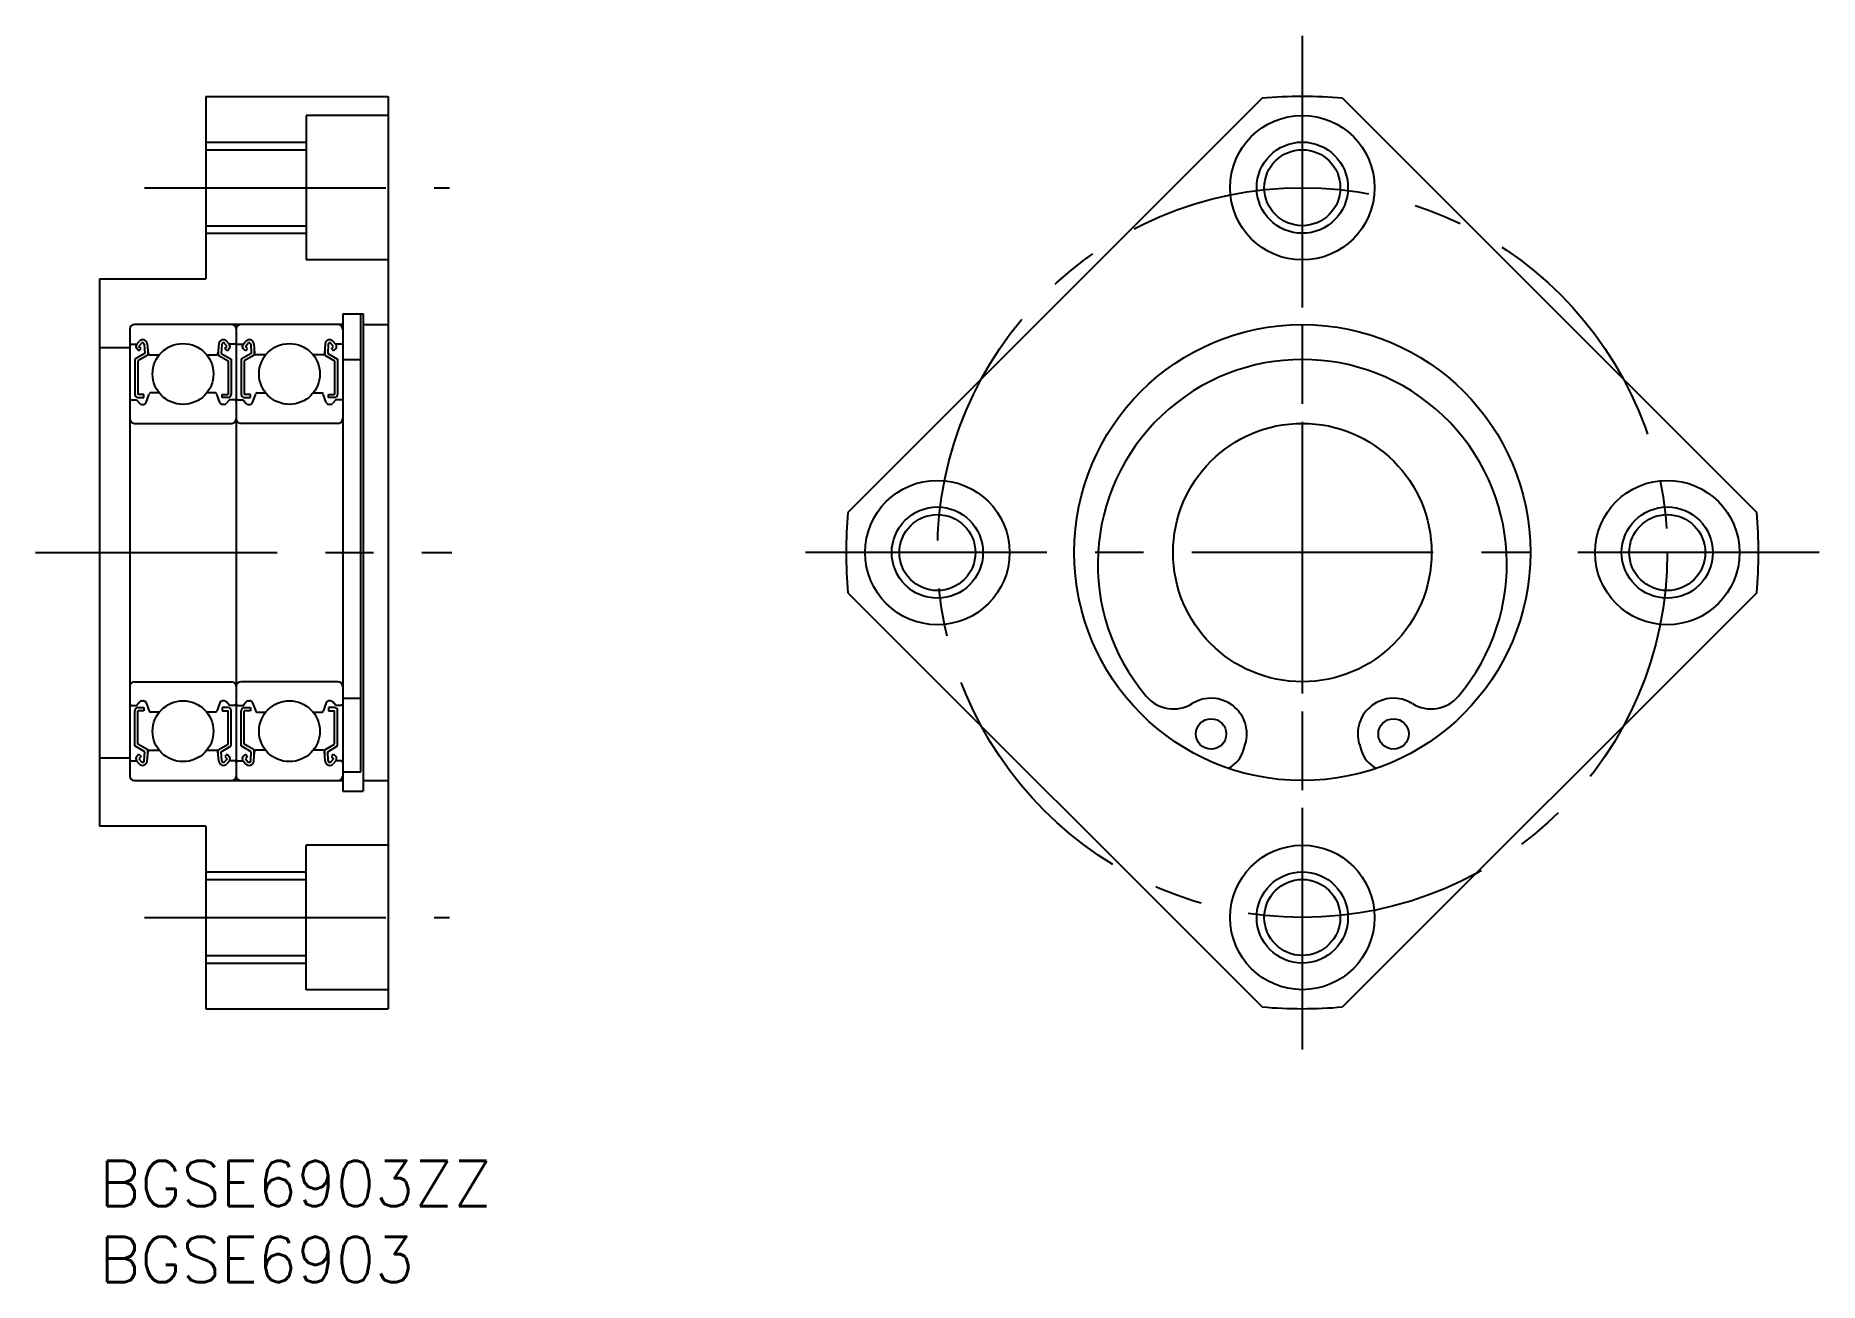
# Model space of a CAD drawing. Extents: x -4 to 113, y -8 to 74.
import ezdxf

# ---------------------------------------------------------------- set-up
doc = ezdxf.new("R2010")
doc.units = 0
doc.header["$LTSCALE"] = 0.5
doc.linetypes.add('CENTER', pattern=[50.8, 31.75, -6.35, 6.35, -6.35])
for name, color, linetype in [('MSM_CENTER', 1, 'CENTER'), ('MSM_CONTINUOUS', 7, 'CONTINUOUS'), ('MSM_NARROW', 5, 'CONTINUOUS'), ('MSM_PART_NUMBER', 7, 'CONTINUOUS')]:
    doc.layers.add(name, color=color, linetype=linetype)
doc.styles.get("Standard").update_dxf_attribs({"font": 'txt.shx', "height": 3, "bigfont": 'bigfont.shx'})

# ---------------------------------------------------------------- blocks, each defined once
blk = doc.blocks.new('*U13')
at = {"layer": 'MSM_PART_NUMBER'}
blk.add_text('BGSE6903ZZ', height=3, dxfattribs=at).set_placement((0, -3))
blk = doc.blocks.new('*U14')
at = {"layer": 'MSM_PART_NUMBER'}
blk.add_text('BGSE6903', height=3, dxfattribs=at).set_placement((0, -8))

msp = doc.modelspace()

# ---------------------------------------------------------------- linework, layer by layer
at = {"layer": 'MSM_CENTER'}
for p, q in [((79.11, 74), (79.11, 6)), ((79.11, 72), (79.11, 8)), ((2.97, 64), (23.03, 64)), ((-4.19, 40), (23.18, 40)), ((113.11, 40), (45.11, 40)), ((2.97, 16), (23.03, 16))]:
    msp.add_line(p, q, dxfattribs=at)
msp.add_circle((79.11, 40), 24, dxfattribs=at)
at = {"layer": 'MSM_CONTINUOUS'}
for p, q in [((7, 70), (7, 58)), ((7, 70), (19, 70)), ((19, 70), (19, 10)), ((76.47, 69.88), (49.23, 42.64)), ((81.75, 69.88), (108.99, 42.64)), ((19, 68.75), (13.6, 68.75)), ((13.6, 68.75), (13.6, 59.25)), ((7, 66.5), (13.6, 66.5)), ((7, 61.5), (13.6, 61.5)), ((19, 59.25), (13.6, 59.25)), ((0, 58), (0, 22)), ((0, 58), (7, 58)), ((16, 55.7), (16, 24.3)), ((16, 55.7), (17.35, 55.7)), ((17.2, 25.58, -1.3), (17.2, 55.7, -1.3)), ((17.35, 55.7), (17.35, 24.3)), ((2, 54.7), (2, 25.3)), ((16, 55), (2.3, 55)), ((9, 54.7), (9, 25.3)), ((17.35, 55), (19, 55)), ((0, 53.5), (2, 53.5)), ((2.1, 53.7), (2.46, 53.7)), ((2.98, 53.1), (2.33, 52.72)), ((2.45, 53.69), (2.62, 53.89)), ((2.6, 53.27), (2.46, 53.42)), ((3.18, 52.98), (2.53, 52.61)), ((2.6, 53.56), (2.77, 53.76)), ((2.74, 53.42), (2.6, 53.56)), ((2.6, 53.27), (2.74, 53.42)), ((2.95, 53.7), (2.98, 53.1)), ((3.15, 53.72), (3.2, 53.09)), ((3.18, 53.35), (3.18, 52.98)), ((3.3, 53), (3.94, 53)), ((7.06, 53), (7.7, 53)), ((7.85, 53.72), (7.8, 53.09)), ((7.82, 53.35), (7.82, 52.98)), ((7.82, 52.98), (8.47, 52.61)), ((8.05, 53.7), (8.02, 53.1)), ((8.02, 53.1), (8.67, 52.72)), ((8.4, 53.56), (8.23, 53.76)), ((8.26, 53.42), (8.4, 53.56)), ((8.4, 53.27), (8.26, 53.42)), ((8.55, 53.69), (8.38, 53.89)), ((8.4, 53.27), (8.54, 53.42)), ((8.9, 53.7), (8.54, 53.7)), ((9.1, 53.7), (9.46, 53.7)), ((9.98, 53.1), (9.33, 52.72)), ((9.45, 53.69), (9.62, 53.89)), ((9.6, 53.27), (9.46, 53.42)), ((10.18, 52.98), (9.53, 52.61)), ((9.6, 53.56), (9.77, 53.76)), ((9.74, 53.42), (9.6, 53.56)), ((9.6, 53.27), (9.74, 53.42)), ((9.95, 53.7), (9.98, 53.1)), ((10.15, 53.72), (10.2, 53.09)), ((10.18, 53.35), (10.18, 52.98)), ((10.94, 53), (10.3, 53)), ((14.7, 53), (14.06, 53)), ((14.85, 53.72), (14.8, 53.09)), ((14.82, 53.35), (14.82, 52.98)), ((14.82, 52.98), (15.47, 52.61)), ((15.05, 53.7), (15.02, 53.1)), ((15.02, 53.1), (15.67, 52.72)), ((15.4, 53.56), (15.23, 53.76)), ((15.26, 53.42), (15.4, 53.56)), ((15.4, 53.27), (15.26, 53.42)), ((15.55, 53.69), (15.38, 53.89)), ((15.4, 53.27), (15.54, 53.42)), ((15.9, 53.7), (15.54, 53.7)), ((2.33, 52.72), (2.33, 50.4)), ((2.53, 52.61), (2.53, 50.4)), ((8.47, 52.61), (8.47, 50.4)), ((8.67, 52.72), (8.67, 50.4)), ((9.33, 52.72), (9.33, 50.4)), ((9.53, 52.61), (9.53, 50.4)), ((15.47, 52.61), (15.47, 50.4)), ((15.67, 52.72), (15.67, 50.4)), ((16, 52.7, -1.3), (17.2, 52.7, -1.3)), ((3.94, 50.5), (3.37, 50.5)), ((7.63, 50.5), (7.06, 50.5)), ((10.37, 50.5), (10.94, 50.5)), ((14.06, 50.5), (14.63, 50.5)), ((2.1, 50.05), (2.45, 50.05)), ((2.45, 50.05), (2.64, 49.82)), ((2.93, 50.4), (2.53, 50.4)), ((2.53, 50.2), (2.93, 50.2)), ((2.79, 49.75), (2.89, 49.75)), ((2.93, 50.2), (2.93, 50.4)), ((3.08, 49.88), (3.28, 50.43)), ((7.92, 49.88), (7.72, 50.43)), ((8.07, 50.2), (8.07, 50.4)), ((8.07, 50.4), (8.47, 50.4)), ((8.47, 50.2), (8.07, 50.2)), ((8.21, 49.75), (8.11, 49.75)), ((8.55, 50.05), (8.36, 49.82)), ((8.9, 50.05), (8.55, 50.05)), ((9.1, 50.05), (9.45, 50.05)), ((9.45, 50.05), (9.64, 49.82)), ((9.93, 50.4), (9.53, 50.4)), ((9.53, 50.2), (9.93, 50.2)), ((9.79, 49.75), (9.89, 49.75)), ((9.93, 50.2), (9.93, 50.4)), ((10.08, 49.88), (10.28, 50.43)), ((14.92, 49.88), (14.72, 50.43)), ((15.07, 50.2), (15.07, 50.4)), ((15.07, 50.4), (15.47, 50.4)), ((15.47, 50.2), (15.07, 50.2)), ((15.21, 49.75), (15.11, 49.75)), ((15.55, 50.05), (15.36, 49.82)), ((15.9, 50.05), (15.55, 50.05)), ((2.3, 48.5), (8.7, 48.5)), ((15.7, 48.5), (9.3, 48.5)), ((49.23, 37.36), (76.47, 10.12)), ((108.99, 37.36), (81.75, 10.12)), ((2.3, 31.5), (8.7, 31.5)), ((15.7, 31.5), (9.3, 31.5)), ((2.1, 29.95), (2.45, 29.95)), ((2.33, 27.28), (2.33, 29.6)), ((2.45, 29.95), (2.64, 30.18)), ((2.53, 29.8), (2.93, 29.8)), ((2.53, 27.39), (2.53, 29.6)), ((2.93, 29.6), (2.53, 29.6)), ((2.79, 30.25), (2.89, 30.25)), ((2.93, 29.8), (2.93, 29.6)), ((3.08, 30.12), (3.28, 29.57)), ((3.94, 29.5), (3.37, 29.5)), ((7.63, 29.5), (7.06, 29.5)), ((7.92, 30.12), (7.72, 29.57)), ((8.07, 29.8), (8.07, 29.6)), ((8.47, 29.8), (8.07, 29.8)), ((8.07, 29.6), (8.47, 29.6)), ((8.21, 30.25), (8.11, 30.25)), ((8.55, 29.95), (8.36, 30.18)), ((8.47, 27.39), (8.47, 29.6)), ((8.9, 29.95), (8.55, 29.95)), ((8.67, 27.28), (8.67, 29.6)), ((9.1, 29.95), (9.45, 29.95)), ((9.33, 27.28), (9.33, 29.6)), ((9.45, 29.95), (9.64, 30.18)), ((9.53, 29.8), (9.93, 29.8)), ((9.53, 27.39), (9.53, 29.6)), ((9.93, 29.6), (9.53, 29.6)), ((9.79, 30.25), (9.89, 30.25)), ((9.93, 29.8), (9.93, 29.6)), ((10.08, 30.12), (10.28, 29.57)), ((10.37, 29.5), (10.94, 29.5)), ((14.06, 29.5), (14.63, 29.5)), ((14.92, 30.12), (14.72, 29.57)), ((15.07, 29.8), (15.07, 29.6)), ((15.47, 29.8), (15.07, 29.8)), ((15.07, 29.6), (15.47, 29.6)), ((15.21, 30.25), (15.11, 30.25)), ((15.55, 29.95), (15.36, 30.18)), ((15.47, 27.39), (15.47, 29.6)), ((15.9, 29.95), (15.55, 29.95)), ((15.67, 27.28), (15.67, 29.6)), ((16, 30.42, -1.3), (17.2, 30.42, -1.3)), ((2.98, 26.9), (2.33, 27.28)), ((3.18, 27.02), (2.53, 27.39)), ((3.18, 26.65), (3.18, 27.02)), ((3.3, 27), (3.94, 27)), ((7.06, 27), (7.7, 27)), ((7.82, 27.02), (8.47, 27.39)), ((7.82, 26.65), (7.82, 27.02)), ((8.02, 26.9), (8.67, 27.28)), ((9.98, 26.9), (9.33, 27.28)), ((10.18, 27.02), (9.53, 27.39)), ((10.18, 26.65), (10.18, 27.02)), ((10.94, 27), (10.3, 27)), ((14.7, 27), (14.06, 27)), ((14.82, 27.02), (15.47, 27.39)), ((14.82, 26.65), (14.82, 27.02)), ((15.02, 26.9), (15.67, 27.28)), ((75.25, 27.01), (75.36, 27.4)), ((82.86, 27.4), (82.98, 27.01)), ((0, 26.5), (2, 26.5)), ((2.1, 26.3), (2.46, 26.3)), ((2.45, 26.31), (2.62, 26.11)), ((2.6, 26.73), (2.46, 26.58)), ((2.6, 26.73), (2.74, 26.58)), ((2.74, 26.58), (2.6, 26.44)), ((2.6, 26.44), (2.77, 26.24)), ((2.95, 26.3), (2.98, 26.9)), ((3.15, 26.28), (3.2, 26.91)), ((7.85, 26.28), (7.8, 26.91)), ((8.05, 26.3), (8.02, 26.9)), ((8.4, 26.44), (8.23, 26.24)), ((8.4, 26.73), (8.26, 26.58)), ((8.26, 26.58), (8.4, 26.44)), ((8.55, 26.31), (8.38, 26.11)), ((8.4, 26.73), (8.54, 26.58)), ((8.9, 26.3), (8.54, 26.3)), ((9.1, 26.3), (9.46, 26.3)), ((9.45, 26.31), (9.62, 26.11)), ((9.6, 26.73), (9.46, 26.58)), ((9.6, 26.73), (9.74, 26.58)), ((9.74, 26.58), (9.6, 26.44)), ((9.6, 26.44), (9.77, 26.24)), ((9.95, 26.3), (9.98, 26.9)), ((10.15, 26.28), (10.2, 26.91)), ((14.85, 26.28), (14.8, 26.91)), ((15.05, 26.3), (15.02, 26.9)), ((15.4, 26.44), (15.23, 26.24)), ((15.4, 26.73), (15.26, 26.58)), ((15.26, 26.58), (15.4, 26.44)), ((15.55, 26.31), (15.38, 26.11)), ((15.4, 26.73), (15.54, 26.58)), ((15.9, 26.3), (15.54, 26.3)), ((2.3, 25), (16, 25)), ((16, 25.58, -1.3), (17.2, 25.58, -1.3)), ((17.35, 25), (19, 25)), ((16, 24.3), (17.35, 24.3)), ((7, 22), (0, 22)), ((7, 22), (7, 10)), ((13.6, 11.25), (13.6, 20.75)), ((19, 20.75), (13.6, 20.75)), ((7, 18.5), (13.6, 18.5)), ((7, 13.5), (13.6, 13.5)), ((19, 11.25), (13.6, 11.25)), ((7, 10), (19, 10))]:
    msp.add_line(p, q, dxfattribs=at)
for centre, radius in [((79.11, 64), 4.75), ((79.11, 64), 2.5), ((79.11, 40), 15), ((5.5, 51.75), 2), ((12.5, 51.75), 2), ((79.11, 40), 8.5), ((55.11, 40), 4.75), ((103.11, 40), 4.75), ((55.11, 40), 2.5), ((103.11, 40), 2.5), ((5.5, 28.25), 2), ((12.5, 28.25), 2), ((73.11, 28.07), 1), ((85.11, 28.07), 1), ((79.11, 16), 4.75), ((79.11, 16), 2.5)]:
    msp.add_circle(centre, radius, dxfattribs=at)
for centre, radius, start, end in [((79.11, 40), 30, 84.9445, 95.0555), ((2.3, 54.7), 0.3, 90, 180), ((2.85, 53.7), 0.3, 4.9347, 140.1381), ((8.15, 53.7), 0.3, 39.8619, 175.0653), ((8.7, 54.7), 0.3, 0, 90), ((9.3, 54.7), 0.3, 90, 180), ((9.85, 53.7), 0.3, 4.9347, 140.1381), ((15.15, 53.7), 0.3, 39.8619, 175.0653), ((15.7, 54.7), 0.3, 0, 90), ((2.1, 53.8), 0.1, 180, 270), ((2.6, 53.56), 0.2, 140.1381, 225), ((2.85, 53.7), 0.1, 3.1015, 139.9514), ((3.3, 53.1), 0.1, 184.9347, 270), ((7.7, 53.1), 0.1, 270, 355.0653), ((8.15, 53.7), 0.1, 40.0486, 176.8985), ((8.4, 53.56), 0.2, 315, 39.8619), ((8.9, 53.8), 0.1, 270, 0), ((9.1, 53.8), 0.1, 180, 270), ((9.6, 53.56), 0.2, 140.1381, 225), ((9.85, 53.7), 0.1, 3.1015, 139.9514), ((10.3, 53.1), 0.1, 184.9347, 270), ((14.7, 53.1), 0.1, 270, 355.0653), ((15.15, 53.7), 0.1, 40.0486, 176.8985), ((15.4, 53.56), 0.2, 315, 39.8619), ((15.9, 53.8), 0.1, 270, 0), ((79.11, 39.25), 13.45, 319.7222, 220.2778), ((3.37, 50.4), 0.1, 90, 159.9912), ((7.63, 50.4), 0.1, 20.0088, 90), ((10.37, 50.4), 0.1, 90, 159.9912), ((14.63, 50.4), 0.1, 20.0088, 90), ((2.1, 49.95), 0.1, 90, 180), ((2.53, 50.4), 0.2, 180, 270), ((2.79, 49.95), 0.2, 219.9774, 270), ((2.89, 49.95), 0.2, 270, 339.9912), ((8.11, 49.95), 0.2, 200.0088, 270), ((8.21, 49.95), 0.2, 270, 320.0226), ((8.47, 50.4), 0.2, 270, 0), ((8.9, 49.95), 0.1, 0, 90), ((9.1, 49.95), 0.1, 90, 180), ((9.53, 50.4), 0.2, 180, 270), ((9.79, 49.95), 0.2, 219.9774, 270), ((9.89, 49.95), 0.2, 270, 339.9912), ((15.11, 49.95), 0.2, 200.0088, 270), ((15.21, 49.95), 0.2, 270, 320.0226), ((15.47, 50.4), 0.2, 270, 0), ((15.9, 49.95), 0.1, 0, 90), ((2.3, 48.8), 0.3, 180, 270), ((8.7, 48.8), 0.3, 270, 0), ((9.3, 48.8), 0.3, 180, 270), ((15.7, 48.8), 0.3, 270, 0), ((79.11, 40), 30, 174.9445, 185.0555), ((79.11, 40), 30, 354.9445, 5.0555), ((2.3, 31.2), 0.3, 90, 180), ((8.7, 31.2), 0.3, 0, 90), ((9.3, 31.2), 0.3, 90, 180), ((15.7, 31.2), 0.3, 0, 90), ((70.64, 32.07), 2.35, 220.2778, 301.6812), ((87.58, 32.07), 2.35, 238.3188, 319.7222), ((2.1, 30.05), 0.1, 180, 270), ((2.53, 29.6), 0.2, 90, 180), ((2.79, 30.05), 0.2, 90, 140.0226), ((2.89, 30.05), 0.2, 20.0088, 90), ((3.37, 29.6), 0.1, 200.0088, 270), ((7.63, 29.6), 0.1, 270, 339.9912), ((8.11, 30.05), 0.2, 90, 159.9912), ((8.21, 30.05), 0.2, 39.9774, 90), ((8.47, 29.6), 0.2, 0, 90), ((8.9, 30.05), 0.1, 270, 0), ((9.1, 30.05), 0.1, 180, 270), ((9.53, 29.6), 0.2, 90, 180), ((9.79, 30.05), 0.2, 90, 140.0226), ((9.89, 30.05), 0.2, 20.0088, 90), ((10.37, 29.6), 0.1, 200.0088, 270), ((14.63, 29.6), 0.1, 270, 339.9912), ((15.11, 30.05), 0.2, 90, 159.9912), ((15.21, 30.05), 0.2, 39.9774, 90), ((15.47, 29.6), 0.2, 0, 90), ((15.9, 30.05), 0.1, 270, 0), ((73.11, 28.07), 2.35, 343.431, 121.6812), ((85.11, 28.07), 2.35, 58.3188, 196.569), ((3.3, 26.9), 0.1, 90.0009, 175.0653), ((7.7, 26.9), 0.1, 4.9347, 89.9991), ((10.3, 26.9), 0.1, 90.0009, 175.0653), ((14.7, 26.9), 0.1, 4.9347, 89.9991), ((73.33, 27.58), 2, 297.6026, 343.431), ((84.89, 27.58), 2, 196.569, 242.3974), ((2.1, 26.2), 0.1, 90, 180), ((2.6, 26.44), 0.2, 135, 219.8619), ((2.85, 26.3), 0.3, 219.8619, 355.0653), ((2.85, 26.3), 0.1, 220.0486, 356.8985), ((8.15, 26.3), 0.3, 184.9347, 320.1381), ((8.15, 26.3), 0.1, 183.1015, 319.9514), ((8.4, 26.44), 0.2, 320.1381, 45), ((8.9, 26.2), 0.1, 0, 90), ((9.1, 26.2), 0.1, 90, 180), ((9.6, 26.44), 0.2, 135, 219.8619), ((9.85, 26.3), 0.3, 219.8619, 355.0653), ((9.85, 26.3), 0.1, 220.0486, 356.8985), ((15.15, 26.3), 0.3, 184.9347, 320.1381), ((15.15, 26.3), 0.1, 183.1015, 319.9514), ((15.4, 26.44), 0.2, 320.1381, 45), ((15.9, 26.2), 0.1, 0, 90), ((2.3, 25.3), 0.3, 180, 270), ((8.7, 25.3), 0.3, 270, 0), ((9.3, 25.3), 0.3, 180, 270), ((15.7, 25.3), 0.3, 270, 0), ((79.11, 40), 30, 264.9445, 275.0555)]:
    msp.add_arc(centre, radius, start, end, dxfattribs=at)
at = {"layer": 'MSM_NARROW', "color": 5, "linetype": 'CONTINUOUS'}
for p, q in [((7, 67), (13.6, 67)), ((7, 61), (13.6, 61)), ((7, 19), (13.6, 19)), ((7, 13), (13.6, 13))]:
    msp.add_line(p, q, dxfattribs=at)
for centre in [(79.11, 64), (55.11, 40), (103.11, 40), (79.11, 16)]:
    msp.add_circle(centre, 3, dxfattribs=at)

# ---------------------------------------------------------------- block references
at = {"layer": 'MSM_CONTINUOUS'}
for name in ['*U13', '*U14']:
    msp.add_blockref(name, (0, 0), dxfattribs=at)

doc.saveas('drawing.dxf')
